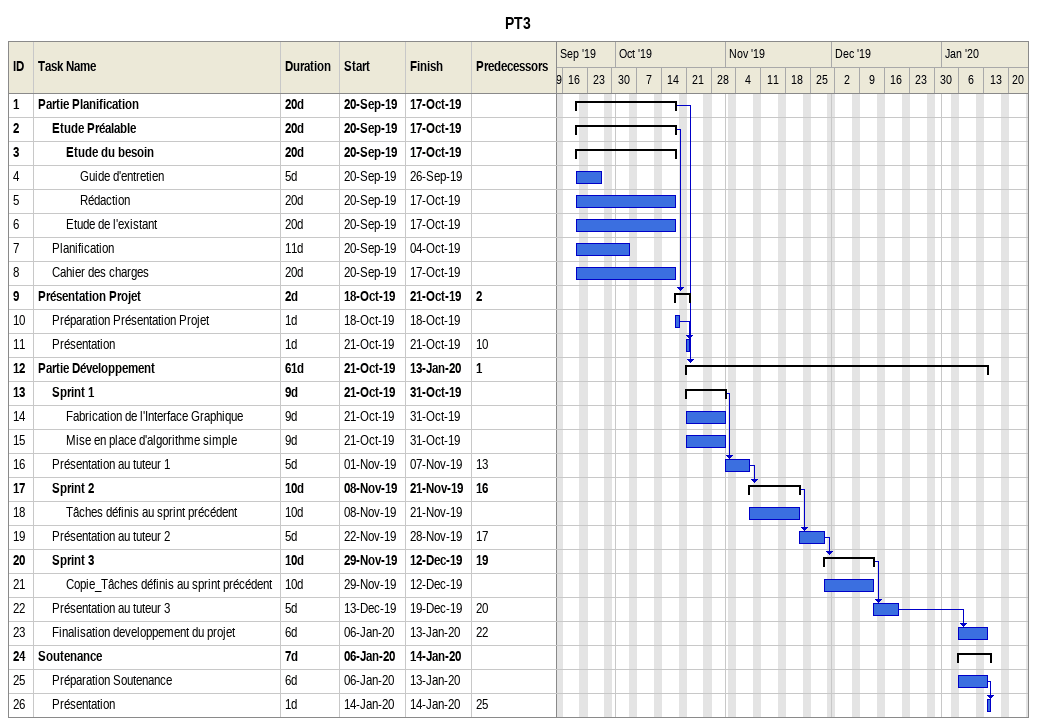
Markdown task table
PT3

| ID | Level | Task | Duration | Start | Finish | Predecessors |
|---|---|---|---|---|---|---|
| 1 | 1 | **Partie Planification** | 20d | 2019-09-20 | 2019-10-17 |  |
| 2 | 2 | **Etude Préalable** | 20d | 2019-09-20 | 2019-10-17 |  |
| 3 | 3 | **Etude du besoin** | 20d | 2019-09-20 | 2019-10-17 |  |
| 4 | 4 | Guide d'entretien | 5d | 2019-09-20 | 2019-09-26 |  |
| 5 | 4 | Rédaction | 20d | 2019-09-20 | 2019-10-17 |  |
| 6 | 3 | Etude de l'existant | 20d | 2019-09-20 | 2019-10-17 |  |
| 7 | 2 | Planification | 11d | 2019-09-20 | 2019-10-04 |  |
| 8 | 2 | Cahier des charges | 20d | 2019-09-20 | 2019-10-17 |  |
| 9 | 1 | **Présentation Projet** | 2d | 2019-10-18 | 2019-10-21 | 2 |
| 10 | 2 | Préparation Présentation Projet | 1d | 2019-10-18 | 2019-10-18 |  |
| 11 | 2 | Présentation | 1d | 2019-10-21 | 2019-10-21 | 10 |
| 12 | 1 | **Partie Développement** | 61d | 2019-10-21 | 2020-01-13 | 1 |
| 13 | 2 | **Sprint 1** | 9d | 2019-10-21 | 2019-10-31 |  |
| 14 | 3 | Fabrication de l'Interface Graphique | 9d | 2019-10-21 | 2019-10-31 |  |
| 15 | 3 | Mise en place d'algorithme simple | 9d | 2019-10-21 | 2019-10-31 |  |
| 16 | 2 | Présentation au tuteur 1 | 5d | 2019-11-01 | 2019-11-07 | 13 |
| 17 | 2 | **Sprint 2** | 10d | 2019-11-08 | 2019-11-21 | 16 |
| 18 | 3 | Tâches définis au sprint précédent | 10d | 2019-11-08 | 2019-11-21 |  |
| 19 | 2 | Présentation au tuteur 2 | 5d | 2019-11-22 | 2019-11-28 | 17 |
| 20 | 2 | **Sprint 3** | 10d | 2019-11-29 | 2019-12-12 | 19 |
| 21 | 3 | Copie_Tâches définis au sprint précédent | 10d | 2019-11-29 | 2019-12-12 |  |
| 22 | 2 | Présentation au tuteur 3 | 5d | 2019-12-13 | 2019-12-19 | 20 |
| 23 | 2 | Finalisation developpement du projet | 6d | 2020-01-06 | 2020-01-13 | 22 |
| 24 | 1 | **Soutenance** | 7d | 2020-01-06 | 2020-01-14 |  |
| 25 | 2 | Préparation Soutenance | 6d | 2020-01-06 | 2020-01-13 |  |
| 26 | 2 | Présentation | 1d | 2020-01-14 | 2020-01-14 | 25 |
